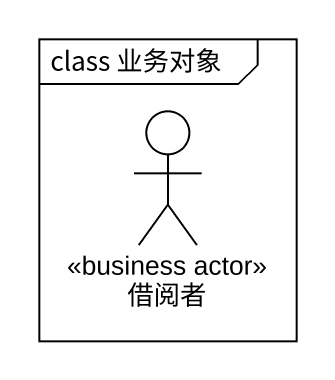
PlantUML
@startuml
mainframe class 业务对象
actor 借阅者 <<business actor>>
@enduml
